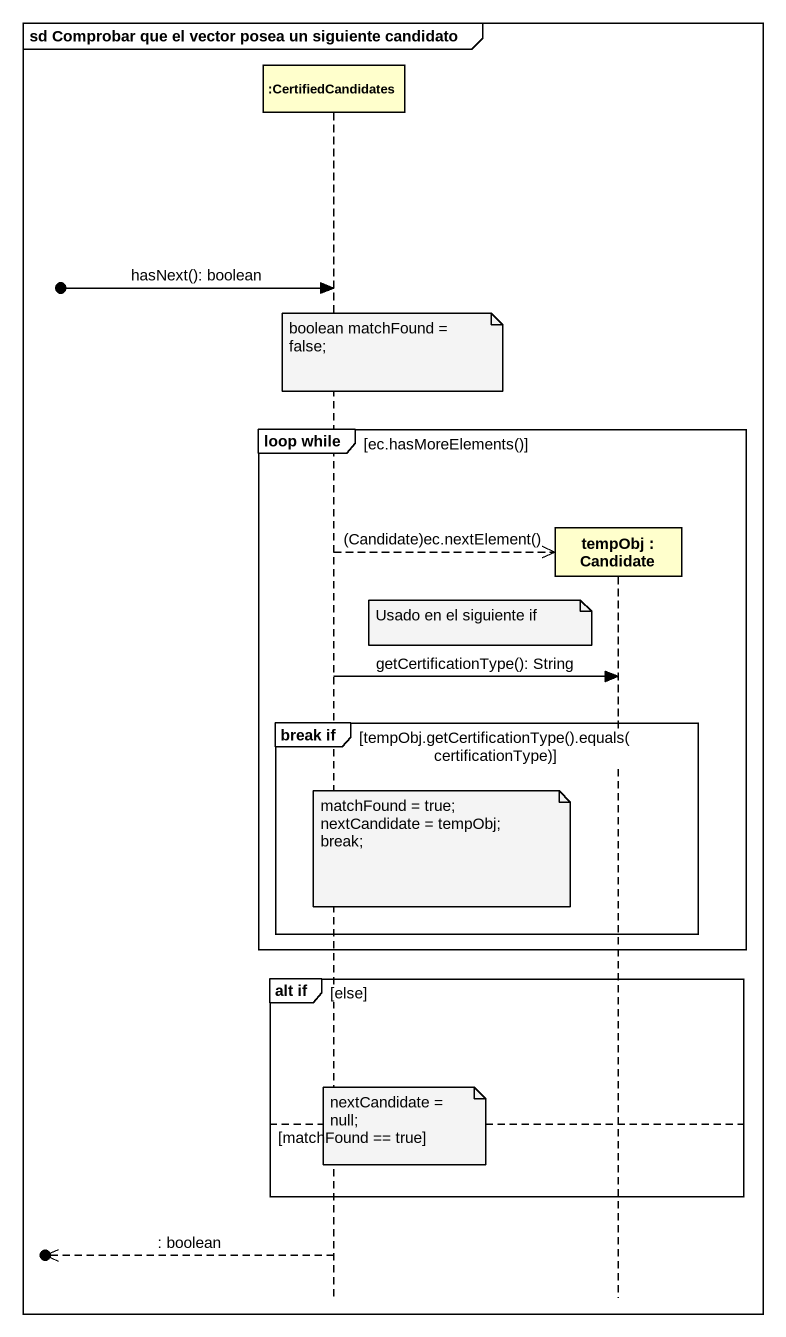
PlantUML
@startuml
mainframe sd Comprobar que el vector posea un siguiente candidato
hide footbox
participant ":CertifiedCandidates" as CertifiedCandidates
participant "tempObj : Candidate" as tempObj

[o-> CertifiedCandidates : hasNext(): boolean
note over CertifiedCandidates : boolean matchFound = false;
group loop while [ec.hasMoreElements()]
  CertifiedCandidates -->> tempObj ** : (Candidate)ec.nextElement()
  note left of tempObj : Usado en el siguiente if
  CertifiedCandidates -> tempObj : getCertificationType(): String
  group break if [tempObj.getCertificationType().equals(certificationType)]
    note over CertifiedCandidates
      matchFound = true;
      nextCandidate = tempObj;
      break;
    end note
  end
end
group alt if [else]
else matchFound == true
  note over CertifiedCandidates : nextCandidate = null;
end
[o<<-- CertifiedCandidates : : boolean
@enduml
